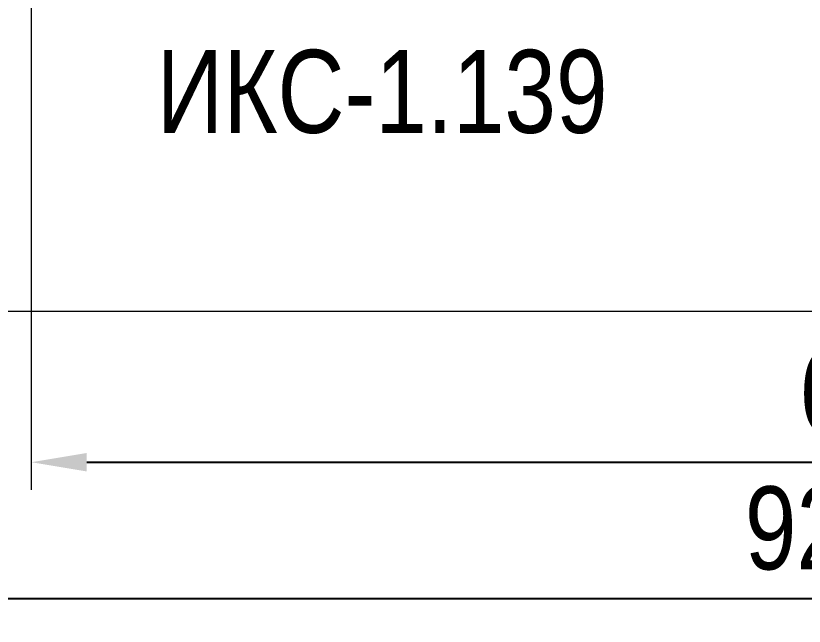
# Model space of a CAD drawing. Header units: millimetres. Extents: x -5238 to 5144, y -3542 to 5092.
# Drawn here: x -2462 to 387, y -3542 to -1336 of the extents above; entities that cross this region are included whole.
import ezdxf

# ---------------------------------------------------------------- set-up
doc = ezdxf.new("R2010")
doc.units = ezdxf.units.MM
for name, color, linetype in [('DIKOM_АРТИКУЛ', 7, 'Continuous'), ('DIKOM_ЗОНА', 80, 'Continuous'), ('DIKOM_РАЗМЕР_ЗОНА', 7, 'Continuous'), ('DIKOM_РАЗМЕР_ОБЪЕКТА', 7, 'Continuous')]:
    doc.layers.add(name, color=color, linetype=linetype)
doc.styles.add('style1', font='arial.ttf', dxfattribs={"width": 0.8})
doc.dimstyles.new('1-50', dxfattribs={"dimtxt": 300, "dimasz": 200, "dimexe": 100, "dimexo": 0, "dimgap": 100, "dimtad": 1, "dimtxsty": 'style1', "dimcen": 200, "dimclrd": 7, "dimclre": 7, "dimclrt": 7, "dimadec": 1, "dimazin": 2, "dimtfac": 1, "dimtmove": 0, "dimatfit": 2, "dimfxl": 0, "dimlwd": 25, "dimlwe": 18, "dimarcsym": 0})

# ---------------------------------------------------------------- blocks, each defined once
blk = doc.blocks.new('*D1')
at = {"layer": 'Defpoints', "color": 0, "transparency": 16777216}
for p in [(-4787.6, 5091.6), (3144.2, 5091.6), (-2554.2, -2403.3)]:
    blk.add_point(p, dxfattribs=at)
at = {"layer": 'DIKOM_РАЗМЕР_ЗОНА', "color": 7, "lineweight": 18, "transparency": 16777216}
for p, q in [((3144.2, 5091.6), (-4887.6, 5091.6)), ((-2554.2, -2403.3), (-4887.6, -2403.3))]:
    blk.add_line(p, q, dxfattribs=at)
at = {"layer": 'DIKOM_РАЗМЕР_ЗОНА', "color": 7, "lineweight": 25, "transparency": 16777216}
blk.add_line((-4787.6, -2203.3), (-4787.6, 4891.6), dxfattribs=at)
at = {"layer": 'DIKOM_РАЗМЕР_ЗОНА', "color": 7, "transparency": 16777216}
for points in [[(-4821, 4891.6), (-4754.3, 4891.6), (-4787.6, 5091.6)], [(-4821, -2203.3), (-4754.3, -2203.3), (-4787.6, -2403.3)]]:
    blk.add_solid(points, dxfattribs=at)
at = {"layer": 'DIKOM_РАЗМЕР_ЗОНА', "color": 7, "transparency": 16777216, "insert": (-5040.8, 1344.1), "char_height": 300, "attachment_point": 5, "rotation": 90, "style": 'style1'}
blk.add_mtext('7500', dxfattribs=at)
blk = doc.blocks.new('*D2')
at = {"layer": 'Defpoints', "color": 0, "transparency": 16777216}
for p in [(5144.2, 2720), (-4054.2, -903.3), (5144.2, -3441.9)]:
    blk.add_point(p, dxfattribs=at)
at = {"layer": 'DIKOM_РАЗМЕР_ЗОНА', "color": 7, "lineweight": 18, "transparency": 16777216}
for p, q in [((5144.2, 2720), (5144.2, -3541.9)), ((-4054.2, -903.3), (-4054.2, -3541.9))]:
    blk.add_line(p, q, dxfattribs=at)
at = {"layer": 'DIKOM_РАЗМЕР_ЗОНА', "color": 7, "lineweight": 25, "transparency": 16777216}
blk.add_line((-3854.2, -3441.9), (4944.2, -3441.9), dxfattribs=at)
at = {"layer": 'DIKOM_РАЗМЕР_ЗОНА', "color": 7, "transparency": 16777216}
for points in [[(-3854.2, -3408.5), (-3854.2, -3475.2), (-4054.2, -3441.9)], [(4944.2, -3408.5), (4944.2, -3475.2), (5144.2, -3441.9)]]:
    blk.add_solid(points, dxfattribs=at)
at = {"layer": 'DIKOM_РАЗМЕР_ЗОНА', "color": 7, "transparency": 16777216, "insert": (545, -3188.7), "char_height": 300, "attachment_point": 5, "style": 'style1'}
blk.add_mtext('9200', dxfattribs=at)
blk = doc.blocks.new('*D3')
at = {"layer": 'Defpoints', "color": 0, "transparency": 16777216}
for p in [(3889.9, 2956), (-2405.7, -161.1), (3889.9, -2949.3)]:
    blk.add_point(p, dxfattribs=at)
at = {"layer": 'DIKOM_РАЗМЕР_ОБЪЕКТА', "color": 7, "lineweight": 18, "transparency": 16777216}
for p, q in [((3889.9, 2956), (3889.9, -3049.3)), ((-2405.7, -161.1), (-2405.7, -3049.3))]:
    blk.add_line(p, q, dxfattribs=at)
at = {"layer": 'DIKOM_РАЗМЕР_ОБЪЕКТА', "color": 7, "lineweight": 25, "transparency": 16777216}
blk.add_line((-2205.7, -2949.3), (3689.9, -2949.3), dxfattribs=at)
at = {"layer": 'DIKOM_РАЗМЕР_ОБЪЕКТА', "color": 7, "transparency": 16777216}
for points in [[(-2205.7, -2915.9), (-2205.7, -2982.6), (-2405.7, -2949.3)], [(3689.9, -2915.9), (3689.9, -2982.6), (3889.9, -2949.3)]]:
    blk.add_solid(points, dxfattribs=at)
at = {"layer": 'DIKOM_РАЗМЕР_ОБЪЕКТА', "color": 7, "transparency": 16777216, "insert": (742.1, -2696), "char_height": 300, "attachment_point": 5, "style": 'style1'}
blk.add_mtext('6300', dxfattribs=at)

msp = doc.modelspace()

# ---------------------------------------------------------------- linework, layer by layer
at = {"layer": 'DIKOM_ЗОНА', "color": 3, "lineweight": 15}
msp.add_lwpolyline([(1144.848, 3041.437, -0.42157338), (894.926, 2785.172), (-2554.164, 2785.172, 0.41421356), (-4054.164, 1285.172), (-4054.164, -903.276, 0.41421356), (-2554.164, -2403.276), (2123.184, -2403.276, 0.29451588), (3489.665, -1521.927), (5055.207, 1936.053, 0.10668314), (5144.22, 2348.487), (5144.22, 3091.556, 1.01261041)], format="xyb", close=True, dxfattribs=at)

# ---------------------------------------------------------------- texts
at = {"layer": 'DIKOM_АРТИКУЛ', "insert": (-1952.671, -1459.34), "char_height": 300, "width": 1667.53662, "attachment_point": 1, "style": 'style1'}
msp.add_mtext('ИКС-1.139', dxfattribs=at)

# ---------------------------------------------------------------- dimensions: what is measured, and where the dimension line sits
at = {"layer": 'DIKOM_РАЗМЕР_ЗОНА'}
dim = msp.add_linear_dim(base=(-4787.635, 5091.556), p1=(-2554.164, -2403.276), p2=(3144.22, 5091.556), angle=90, text='7500', dimstyle='1-50', dxfattribs=at)
dim.commit()
dim.dimension.update_dxf_attribs({"geometry": '*D1', "text_midpoint": (-4787.635, 1344.14), "dimtype": 160})
dim = msp.add_linear_dim(base=(5144.22, -3441.876), p1=(-4054.164, -903.276), p2=(5144.22, 2720.022), text='9200', dimstyle='1-50', dxfattribs=at)
dim.commit()
dim.dimension.update_dxf_attribs({"geometry": '*D2', "text_midpoint": (545.028, -3441.876), "dimtype": 160})
at = {"layer": 'DIKOM_РАЗМЕР_ОБЪЕКТА'}
dim = msp.add_linear_dim(base=(3889.931, -2949.281), p1=(-2405.679, -161.052), p2=(3889.931, 2956.002), text='6300', dimstyle='1-50', dxfattribs=at)
dim.commit()
dim.dimension.update_dxf_attribs({"geometry": '*D3', "text_midpoint": (742.126, -2949.281), "dimtype": 160})

doc.saveas('drawing.dxf')
